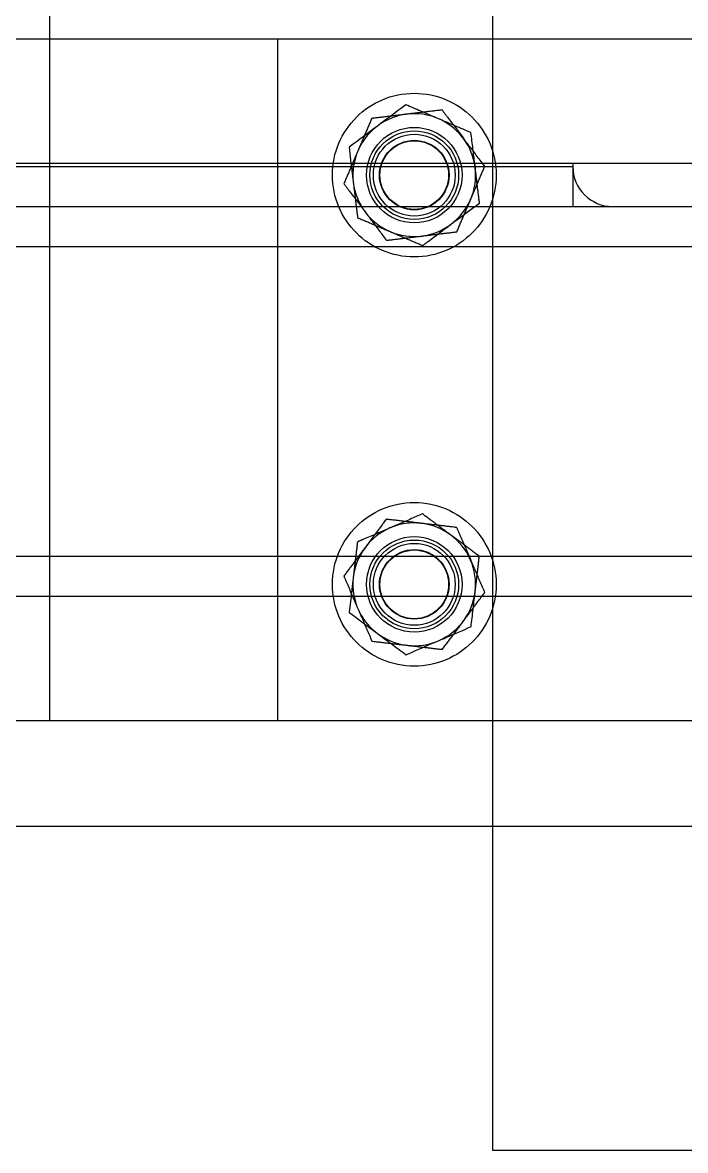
# Model space of a CAD drawing. Header units: metres. Extents: x 0 to 63075, y 0 to 44550.
# Drawn here: x 14040.3 to 14137.5, y 30409.5 to 30574.9 of the extents above; entities that cross this region are included whole.
import ezdxf

# ---------------------------------------------------------------- set-up
doc = ezdxf.new("R2010")
doc.units = ezdxf.units.M
doc.header["$LTSCALE"] = 75
doc.linetypes.add('HIDDEN2', pattern=[4.7625, 3.175, -1.5875])
for name, color, linetype in [('SDM', 7, 'Continuous'), ('SL1', 8, 'Continuous'), ('SL4', 4, 'Continuous'), ('ST1', 7, 'HIDDEN2')]:
    doc.layers.add(name, color=color, linetype=linetype)

# ---------------------------------------------------------------- blocks, each defined once
blk = doc.blocks.new('A$C52ce5e24')
at = {"layer": 'SL1'}
for radius, start, end in [(1221.5, 124.20985, 67.29436), (1158, 126.37415, 69.37001), (1150, 126.66829, 69.21988)]:
    blk.add_arc((6551.95, 10099.98), radius, start, end, dxfattribs=at)
blk = doc.blocks.new('A$Cb6dca9d5')
at = {"layer": 'SL4'}
for p, q in [((262.77, 3669.71), (262.77, 4459.47)), ((197.76, 3961.23), (197.76, 3832.73)), ((154.75, 3832.73), (231.25, 3832.73)), ((231.25, 3814.48), (231.25, 3832.73)), ((231.25, 3832.73), (262.77, 3832.73)), ((241.69, 3816.81), (241.97, 3814.48)), ((123.23, 3814.48), (262.77, 3814.48)), ((123.23, 3750.98), (262.77, 3750.98)), ((231.25, 3732.73), (231.25, 3750.98)), ((241.98, 3750.98), (241.71, 3748.61)), ((231.25, 3732.73), (154.75, 3732.73)), ((262.77, 3732.73), (231.25, 3732.73)), ((262.77, 3717.21), (123.23, 3717.21)), ((328.24, 3669.71), (262.77, 3669.71))]:
    blk.add_line(p, q, dxfattribs=at)
for centre, start, end in [((251.25, 3812.73), 66.8699, 126.8699), ((251.25, 3812.73), 11.2123, 66.8699), ((251.25, 3812.73), 126.8699, 168.7877), ((251.25, 3752.72), 191.2123, 233.3118), ((251.25, 3752.72), 293.3118, 348.7877), ((251.25, 3752.72), 233.3118, 293.3118)]:
    blk.add_arc(centre, 9, start, end, dxfattribs=at)
for points, knots in [([(250.01, 3823.04), (248.94, 3822.24), (247.57, 3821.21), (246.16, 3820.16), (245.85, 3819.93)], [0, 0, 0, 0, 0.779636, 1, 1, 1, 1]), ([(254.79, 3821), (254.67, 3821.05), (253.81, 3821.42), (252.2, 3822.11), (250.74, 3822.73), (250.01, 3823.04)], [0, 0, 0, 0, 0.07009, 0.530784, 1, 1, 1, 1]), ([(259.56, 3818.96), (258.79, 3819.29), (257.22, 3819.96), (255.6, 3820.65), (254.79, 3821)], [0, 0, 0, 0, 0.495458, 1, 1, 1, 1]), ([(245.85, 3819.93), (244.72, 3819.08), (243.31, 3818.02), (241.96, 3817.01), (241.69, 3816.81)], [0, 0, 0, 0, 0.803647, 1, 1, 1, 1]), ([(260.1, 3814.48), (260.02, 3815.18), (259.84, 3816.7), (259.66, 3818.17), (259.56, 3818.96)], [0, 0, 0, 0, 0.461322, 1, 1, 1, 1]), ([(259.58, 3746.52), (259.68, 3747.35), (259.85, 3748.82), (260.03, 3750.33), (260.11, 3750.98)], [0, 0, 0, 0, 0.572461, 1, 1, 1, 1]), ([(241.71, 3748.61), (242.38, 3748.11), (243.75, 3747.09), (245.16, 3746.04), (245.87, 3745.51)], [0, 0, 0, 0, 0.495458, 1, 1, 1, 1]), ([(254.81, 3744.46), (255.17, 3744.61), (256.78, 3745.31), (258.36, 3745.99), (259.58, 3746.52)], [0, 0, 0, 0, 0.220364, 1, 1, 1, 1]), ([(245.87, 3745.51), (245.97, 3745.43), (246.72, 3744.88), (248.13, 3743.83), (249.4, 3742.88), (250.04, 3742.4)], [0, 0, 0, 0, 0.07009, 0.530784, 1, 1, 1, 1]), ([(250.04, 3742.4), (250.34, 3742.53), (251.9, 3743.2), (253.51, 3743.9), (254.81, 3744.46)], [0, 0, 0, 0, 0.1963527, 1, 1, 1, 1])]:
    blk.add_open_spline(points, degree=3, knots=knots, dxfattribs=at)
at = {"layer": 'ST1'}
for p, q in [((197.76, 3832.73), (197.76, 3732.73)), ((262.77, 3832.73), (337.77, 3832.73)), ((111.5, 3813.98), (274.5, 3813.98)), ((231.25, 3750.98), (231.25, 3814.48)), ((260.08, 3814.48), (260.19, 3813.8)), ((262.77, 3814.48), (337.77, 3814.48)), ((274.5, 3814.48), (274.5, 3813.98)), ((274.5, 3813.98), (274.5, 3808.13)), ((60.2, 3808.13), (325.8, 3808.13)), ((54.35, 3802.28), (331.65, 3802.28)), ((54.35, 3756.83), (331.65, 3756.83)), ((260.08, 3750.98), (260.19, 3751.68)), ((260.11, 3750.98), (260.19, 3751.68)), ((262.77, 3750.98), (337.77, 3750.98)), ((337.77, 3732.73), (262.77, 3732.73)), ((335.24, 3717.21), (262.77, 3717.21))]:
    blk.add_line(p, q, dxfattribs=at)
for centre, radius in [((251.25, 3812.73), 12), ((251.25, 3812.73), 7), ((251.25, 3812.73), 6.5), ((251.25, 3812.73), 6), ((251.25, 3812.73), 5.1), ((251.25, 3812.73), 5.04), ((251.25, 3752.72), 12), ((251.25, 3752.72), 7), ((251.25, 3752.72), 6.5), ((251.25, 3752.72), 6), ((251.25, 3752.72), 5.1), ((251.25, 3752.72), 5.04)]:
    blk.add_circle(centre, radius, dxfattribs=at)
for centre, radius, start, end in [((251.25, 3812.73), 9, 168.7877, 186.8699), ((280.35, 3813.98), 5.85, 180, 270), ((251.25, 3812.73), 9, 306.8699, 6.8699), ((251.25, 3812.73), 9, 186.8699, 246.8699), ((251.25, 3812.73), 9, 246.8699, 306.8699), ((251.25, 3752.72), 9, 113.3118, 173.3118), ((251.25, 3752.72), 9, 53.3118, 113.3118), ((251.25, 3752.72), 9, 353.3118, 53.3118), ((251.25, 3752.72), 9, 173.3118, 191.2123)]:
    blk.add_arc(centre, radius, start, end, dxfattribs=at)
for points, knots in [([(255.33, 3822.28), (254.49, 3822.18), (252.8, 3821.98), (251.06, 3821.77), (250.17, 3821.66)], [0, 0, 0, 0, 0.495458, 1, 1, 1, 1]), ([(255.33, 3822.28), (255.59, 3821.93), (256.61, 3820.58), (257.67, 3819.17), (258.45, 3818.13)], [0, 0, 0, 0, 0.257551, 1, 1, 1, 1]), ([(245.01, 3821.04), (244.68, 3820.26), (244.01, 3818.7), (243.32, 3817.08), (242.97, 3816.26)], [0, 0, 0, 0, 0.495458, 1, 1, 1, 1]), ([(250.17, 3821.66), (250.05, 3821.65), (249.13, 3821.53), (247.38, 3821.32), (245.81, 3821.13), (245.01, 3821.04)], [0, 0, 0, 0, 0.07009, 0.530784, 1, 1, 1, 1]), ([(258.45, 3818.13), (258.73, 3817.75), (259.79, 3816.34), (260.82, 3814.97), (261.57, 3813.97)], [0, 0, 0, 0, 0.268634, 1, 1, 1, 1]), ([(242.97, 3816.26), (242.93, 3816.15), (242.56, 3815.29), (241.87, 3813.67), (241.25, 3812.22), (240.93, 3811.48)], [0, 0, 0, 0, 0.07009, 0.530784, 1, 1, 1, 1]), ([(241.97, 3814.48), (241.98, 3814.41), (242.09, 3813.49), (242.21, 3812.53), (242.31, 3811.65)], [0, 0, 0, 0, 0.07048, 1, 1, 1, 1]), ([(259.53, 3809.19), (259.57, 3809.3), (259.94, 3810.16), (260.63, 3811.78), (261.25, 3813.23), (261.57, 3813.97)], [0, 0, 0, 0, 0.07009, 0.530784, 1, 1, 1, 1]), ([(260.19, 3813.8), (260.17, 3813.92), (260.14, 3814.15), (260.12, 3814.37), (260.1, 3814.48)], [0, 0, 0, 0, 0.543542, 1, 1, 1, 1]), ([(260.81, 3808.64), (260.71, 3809.48), (260.5, 3811.17), (260.29, 3812.92), (260.19, 3813.8)], [0, 0, 0, 0, 0.495458, 1, 1, 1, 1]), ([(240.93, 3811.48), (241.19, 3811.13), (242.21, 3809.78), (243.27, 3808.37), (244.05, 3807.33)], [0, 0, 0, 0, 0.2575513, 1, 1, 1, 1]), ([(242.31, 3811.65), (242.33, 3811.53), (242.44, 3810.6), (242.65, 3808.85), (242.84, 3807.28), (242.94, 3806.49)], [0, 0, 0, 0, 0.07009, 0.530784, 1, 1, 1, 1]), ([(257.49, 3804.41), (257.82, 3805.19), (258.49, 3806.75), (259.18, 3808.37), (259.53, 3809.19)], [0, 0, 0, 0, 0.495458, 1, 1, 1, 1]), ([(244.05, 3807.33), (244.33, 3806.95), (245.39, 3805.54), (246.42, 3804.17), (247.17, 3803.17)], [0, 0, 0, 0, 0.2686336, 1, 1, 1, 1]), ([(256.65, 3805.53), (256.96, 3805.76), (258.37, 3806.81), (259.74, 3807.84), (260.81, 3808.64)], [0, 0, 0, 0, 0.220364, 1, 1, 1, 1]), ([(242.94, 3806.49), (243.71, 3806.16), (245.28, 3805.49), (246.9, 3804.8), (247.71, 3804.45)], [0, 0, 0, 0, 0.495458, 1, 1, 1, 1]), ([(247.71, 3804.45), (247.83, 3804.4), (248.69, 3804.03), (250.3, 3803.34), (251.76, 3802.72), (252.49, 3802.41)], [0, 0, 0, 0, 0.07009, 0.530784, 1, 1, 1, 1]), ([(252.33, 3803.79), (252.45, 3803.8), (253.37, 3803.92), (255.12, 3804.13), (256.69, 3804.32), (257.49, 3804.41)], [0, 0, 0, 0, 0.07009, 0.530784, 1, 1, 1, 1]), ([(252.49, 3802.41), (252.76, 3802.61), (254.11, 3803.62), (255.52, 3804.68), (256.65, 3805.53)], [0, 0, 0, 0, 0.196353, 1, 1, 1, 1]), ([(247.17, 3803.17), (248.01, 3803.27), (249.7, 3803.47), (251.44, 3803.68), (252.33, 3803.79)], [0, 0, 0, 0, 0.495458, 1, 1, 1, 1]), ([(252.46, 3763.05), (251.23, 3762.52), (249.66, 3761.84), (248.04, 3761.14), (247.69, 3760.99)], [0, 0, 0, 0, 0.779636, 1, 1, 1, 1]), ([(256.63, 3759.94), (256.53, 3760.02), (255.78, 3760.57), (254.37, 3761.62), (253.1, 3762.57), (252.46, 3763.05)], [0, 0, 0, 0, 0.07009, 0.530784, 1, 1, 1, 1]), ([(247.69, 3760.99), (246.39, 3760.43), (244.77, 3759.73), (243.22, 3759.07), (242.92, 3758.93)], [0, 0, 0, 0, 0.8036473, 1, 1, 1, 1]), ([(247.14, 3762.27), (246.63, 3761.59), (245.62, 3760.23), (244.56, 3758.81), (244.03, 3758.1)], [0, 0, 0, 0, 0.495458, 1, 1, 1, 1]), ([(252.3, 3761.66), (252.18, 3761.68), (251.25, 3761.79), (249.5, 3761.99), (247.93, 3762.18), (247.14, 3762.27)], [0, 0, 0, 0, 0.07009, 0.530784, 1, 1, 1, 1]), ([(257.46, 3761.06), (256.62, 3761.16), (254.93, 3761.36), (253.18, 3761.56), (252.3, 3761.66)], [0, 0, 0, 0, 0.495458, 1, 1, 1, 1]), ([(257.46, 3761.06), (257.63, 3760.66), (258.3, 3759.1), (259, 3757.49), (259.52, 3756.29)], [0, 0, 0, 0, 0.2575513, 1, 1, 1, 1]), ([(260.79, 3756.84), (260.12, 3757.34), (258.75, 3758.36), (257.34, 3759.41), (256.63, 3759.94)], [0, 0, 0, 0, 0.495458, 1, 1, 1, 1]), ([(244.03, 3758.1), (243.96, 3758), (243.4, 3757.26), (242.35, 3755.85), (241.41, 3754.58), (240.93, 3753.94)], [0, 0, 0, 0, 0.07009, 0.530784, 1, 1, 1, 1]), ([(242.92, 3758.93), (242.82, 3758.1), (242.62, 3756.4), (242.41, 3754.66), (242.31, 3753.77)], [0, 0, 0, 0, 0.495458, 1, 1, 1, 1]), ([(259.52, 3756.29), (259.7, 3755.85), (260.4, 3754.24), (261.08, 3752.66), (261.57, 3751.51)], [0, 0, 0, 0, 0.268634, 1, 1, 1, 1]), ([(260.19, 3751.68), (260.2, 3751.8), (260.31, 3752.73), (260.52, 3754.47), (260.7, 3756.04), (260.79, 3756.84)], [0, 0, 0, 0, 0.07009, 0.530784, 1, 1, 1, 1]), ([(240.93, 3753.94), (241.1, 3753.53), (241.77, 3751.98), (242.47, 3750.36), (242.98, 3749.16)], [0, 0, 0, 0, 0.2575513, 1, 1, 1, 1]), ([(242.31, 3753.77), (242.3, 3753.65), (242.19, 3752.72), (242.08, 3751.78), (241.98, 3750.99), (241.98, 3750.98)], [0, 0, 0, 0, 0.130578, 0.98885, 1, 1, 1, 1]), ([(258.47, 3747.35), (258.54, 3747.45), (259.1, 3748.19), (260.15, 3749.6), (261.09, 3750.87), (261.57, 3751.51)], [0, 0, 0, 0, 0.07009, 0.530784, 1, 1, 1, 1]), ([(242.98, 3749.16), (243.17, 3748.73), (243.87, 3747.11), (244.55, 3745.54), (245.04, 3744.39)], [0, 0, 0, 0, 0.268634, 1, 1, 1, 1]), ([(255.36, 3743.18), (255.87, 3743.86), (256.88, 3745.22), (257.94, 3746.64), (258.47, 3747.35)], [0, 0, 0, 0, 0.495458, 1, 1, 1, 1]), ([(245.04, 3744.39), (245.88, 3744.29), (247.57, 3744.09), (249.32, 3743.89), (250.2, 3743.79)], [0, 0, 0, 0, 0.495458, 1, 1, 1, 1]), ([(250.2, 3743.79), (250.32, 3743.77), (251.25, 3743.66), (253, 3743.46), (254.57, 3743.27), (255.36, 3743.18)], [0, 0, 0, 0, 0.07009, 0.530784, 1, 1, 1, 1])]:
    blk.add_open_spline(points, degree=3, knots=knots, dxfattribs=at)

msp = doc.modelspace()

# ---------------------------------------------------------------- block references
at = {"layer": 'SDM'}
for name, p in [('A$C52ce5e24', (8259.51, 21551.5)), ('A$Cb6dca9d5', (13846.47, 26739.77))]:
    msp.add_blockref(name, p, dxfattribs=at)

doc.saveas('drawing.dxf')
